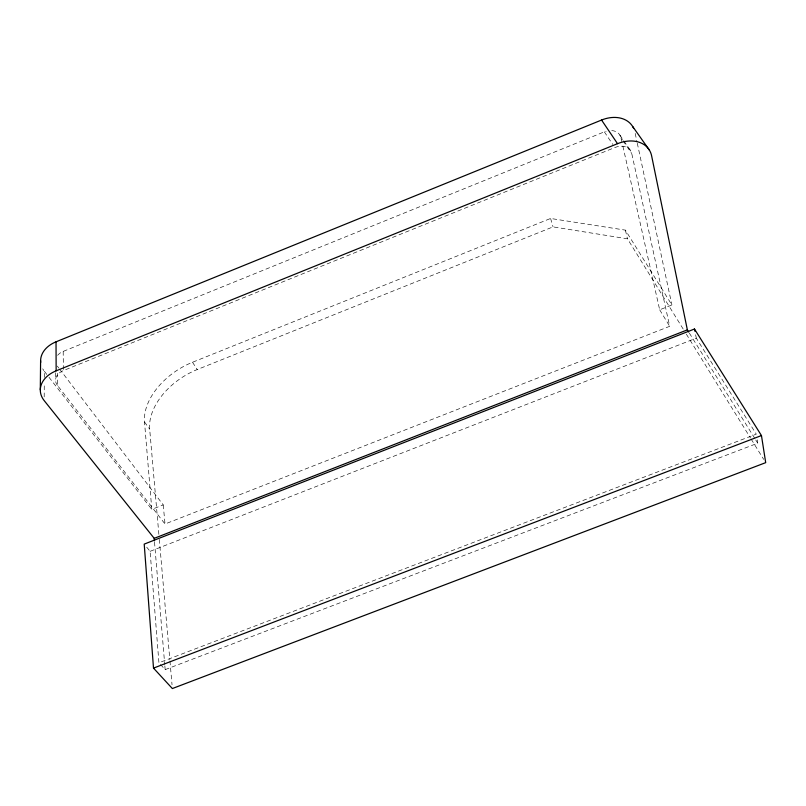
<?xml version="1.0" encoding="UTF-8"?>
<svg xmlns="http://www.w3.org/2000/svg" width="806" height="806" viewBox="0 0 806 806"><rect width="100%" height="100%" fill="white"/><g stroke="black" fill="none" stroke-linecap="round" stroke-linejoin="round"><path stroke-width="0.6" stroke-dasharray="4.03 3.02" d="M44.189 396.925L44.28 383.505M44.32 377.41L44.36 371.304A29.469 21.44 -1.5 0 1 42.708 368.795M57.619 355.325A14.73 10.72 -1.5 0 1 63.19 351.406L604.349 131.841A15.254 11.486 -34.4 0 1 606.203 131.207M57.397 385.339A15.002 10.76 -1.9 0 1 63.402 370.579L614.857 147.538A15.536 11.556 -33.9 0 1 631.743 153.513L669.695 326.309L165.018 523.991L57.397 385.339L57.337 373.299M59.584 369.067L163.235 504.899L151.8 509.392L144.506 421.961A58.959 38.104 -32.9 0 1 192.523 362.257L550.589 218.466L625.396 230.133L671.902 304.99L659.681 309.796L622.383 143.962M158.873 534.388L149.674 429.114A58.566 38.164 -33 0 1 197.218 369.561L553.057 226.879L627.461 238.808L683.679 329.845M150.097 551.334L696.303 338.157L756.28 434.152L158.923 662.784L150.097 551.334L146.42 546.821M160.485 664.497L165.159 669.635L757.741 443.189L757.187 439.794M44.36 371.304L48.229 376.271M49.005 377.268L151.8 509.392M57.297 366.075L58.818 368.07M144.506 421.961L149.674 429.114M619.844 135.015L623.209 139.912M623.874 140.889L630.594 150.682M611.724 130.572A15.254 11.486 -34.4 0 1 620.993 137.826L622.343 139.781M623.008 140.768L631.743 153.513M604.349 131.841L612.751 144.405M192.523 362.257L197.218 369.561M689.342 333.09L755.081 438.907M755.746 439.975L757.741 443.189M686.329 334.127L750.487 438.011M751.152 439.089L763.715 459.43M659.681 309.796L669.695 326.309M550.589 218.466L553.057 226.879M625.396 230.133L627.461 238.808M620.993 137.826L622.101 142.733M635.188 133.403L637.032 141.987M637.294 143.206L671.902 304.99M695.618 334.732L696.303 338.157M163.235 504.899L165.018 523.991M159.316 539.405L169.834 659.721M169.945 660.97L172.031 684.778M154.52 542.106L164.736 664.628M164.847 665.877L165.159 669.635M63.19 351.406L63.402 370.579M55.513 372.735L55.543 379.948"/><path stroke-width="1.21" d="M40.3 389.802L40.602 360.574M40.683 362.448A29.469 21.44 -1.5 0 1 56.027 341.825L601.558 120.044A30.507 22.981 -34.4 0 1 633.637 128.305M154.42 540.856L154.208 538.348L44.169 400.582A30.275 21.571 -2.2 0 1 56.148 370.831L617.537 143.68A31.384 23.173 -33.6 0 1 651.611 155.8L687.357 329.876L688.687 332.012M154.208 538.348L687.357 329.876M694.48 329.009L144.214 544.11L153.503 668.114L172.353 688.546L765.7 462.644L761.458 435.562L694.48 329.009L694.933 331.296M153.503 668.114L761.458 435.562M632.68 126.522L649.374 150.087M601.558 120.044L617.537 143.68M56.027 341.825L56.148 370.831"/></g></svg>
